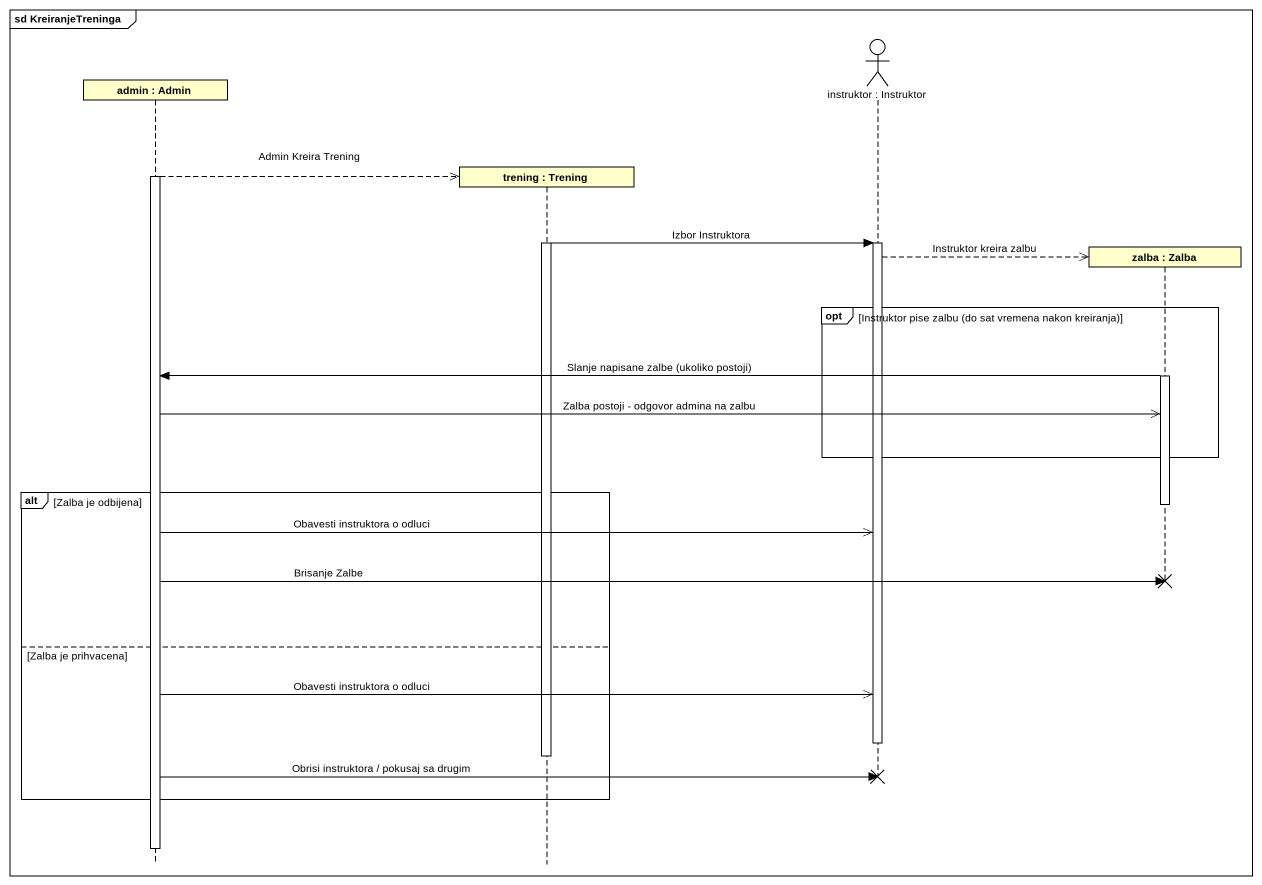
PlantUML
@startuml
mainframe sd KreiranjeTreninga
hide footbox
participant "admin : Admin" as admin
participant "trening : Trening" as trening
actor "instruktor : Instruktor" as instruktor
participant "zalba : Zalba" as zalba

activate admin
admin -->> trening ** : Admin Kreira Trening
activate trening
trening -> instruktor : Izbor Instruktora
activate instruktor
instruktor -->> zalba ** : Instruktor kreira zalbu
opt Instruktor pise zalbu (do sat vremena nakon kreiranja)
  activate zalba
  zalba -> admin : Slanje napisane zalbe (ukoliko postoji)
  admin ->> zalba : Zalba postoji - odgovor admina na zalbu
end
alt Zalba je odbijena
  deactivate zalba
  admin ->> instruktor : Obavesti instruktora o odluci
  admin -> zalba !! : Brisanje Zalbe
else Zalba je prihvacena
  admin ->> instruktor : Obavesti instruktora o odluci
  deactivate instruktor
  deactivate trening
  admin -> instruktor !! : Obrisi instruktora / pokusaj sa drugim
end
deactivate admin
@enduml
